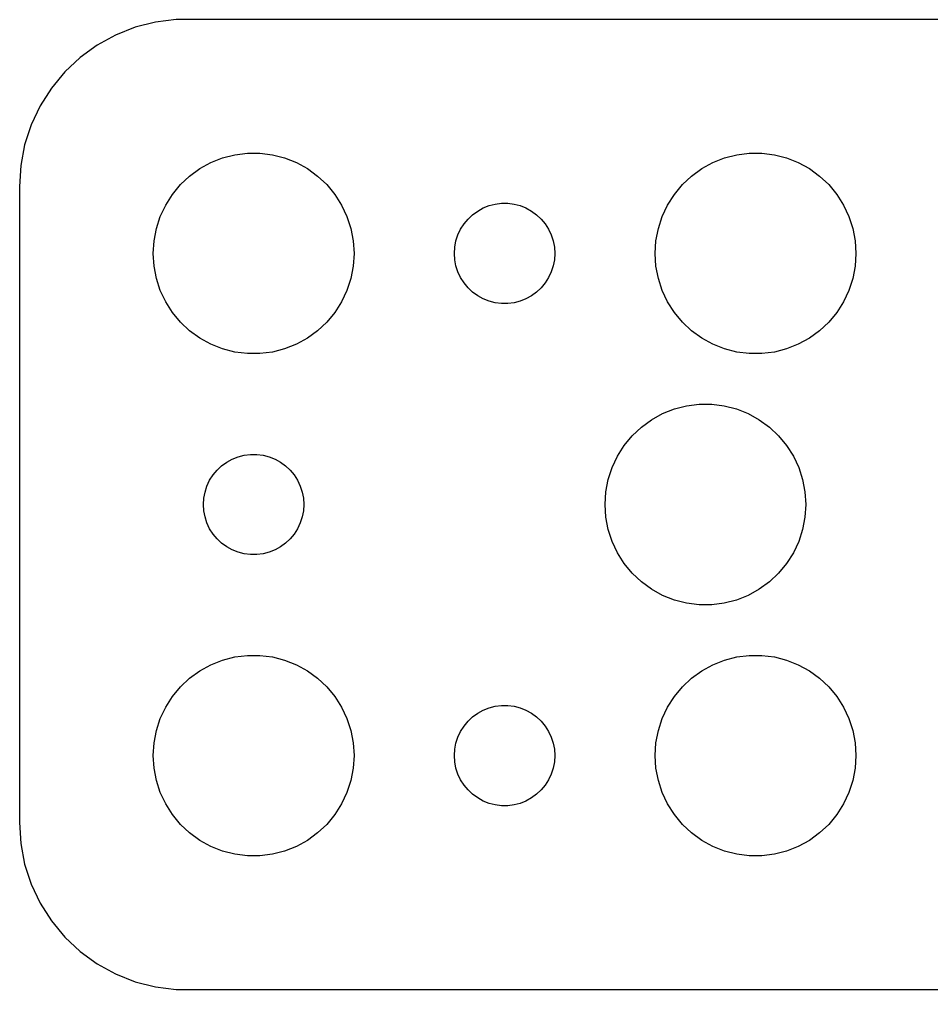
# Model space of a CAD drawing. Header units: metres. Extents: x -37 to 37, y -14.5 to 14.5.
# Drawn here: x -37 to -9.74, y -14.49 to 14.49 of the extents above; entities that cross this region are included whole.
import ezdxf

# ---------------------------------------------------------------- set-up
doc = ezdxf.new("R2010")
doc.units = ezdxf.units.M

msp = doc.modelspace()

# ---------------------------------------------------------------- linework, layer by layer
for p, q in [((-32.3139, 14.4901), (-32.9369, 14.4114)), ((32.3139, 14.4901), (-32.3139, 14.4901)), ((-33.5451, 14.2553), (-34.1289, 14.0241)), ((-32.9369, 14.4114), (-33.5451, 14.2553)), ((-34.1289, 14.0241), (-34.6791, 13.7216)), ((-34.6791, 13.7216), (-35.1871, 13.3526)), ((-35.1871, 13.3526), (-35.6448, 12.9227)), ((-35.6448, 12.9227), (-36.0451, 12.4389)), ((-36.0451, 12.4389), (-36.3815, 11.9088)), ((-36.3815, 11.9088), (-36.6489, 11.3406)), ((-36.6489, 11.3406), (-36.8429, 10.7434)), ((-36.8429, 10.7434), (-36.9606, 10.1267)), ((-30.927, 10.3532), (-30.5621, 10.4469)), ((-30.5621, 10.4469), (-30.1884, 10.4941)), ((-30.1884, 10.4941), (-29.8116, 10.4941)), ((-29.8116, 10.4941), (-29.4379, 10.4469)), ((-29.4379, 10.4469), (-29.0729, 10.3532)), ((-15.927, 10.3532), (-15.5621, 10.4469)), ((-15.5621, 10.4469), (-15.1884, 10.4941)), ((-15.1884, 10.4941), (-14.8116, 10.4941)), ((-14.8116, 10.4941), (-14.4379, 10.4469)), ((-14.4379, 10.4469), (-14.0729, 10.3532)), ((-31.6075, 10.033), (-31.2773, 10.2145)), ((-31.2773, 10.2145), (-30.927, 10.3532)), ((-29.0729, 10.3532), (-28.7227, 10.2145)), ((-28.7227, 10.2145), (-28.3925, 10.033)), ((-16.6075, 10.033), (-16.2773, 10.2145)), ((-16.2773, 10.2145), (-15.927, 10.3532)), ((-14.0729, 10.3532), (-13.7227, 10.2145)), ((-13.7227, 10.2145), (-13.3925, 10.033)), ((-36.9606, 10.1267), (-37, 9.5)), ((-31.9123, 9.81154), (-31.6075, 10.033)), ((-28.3925, 10.033), (-28.0877, 9.81154)), ((-16.9123, 9.81154), (-16.6075, 10.033)), ((-13.3925, 10.033), (-13.0877, 9.81154)), ((-32.1869, 9.55363), (-31.9123, 9.81154)), ((-28.0877, 9.81154), (-27.8131, 9.55363)), ((-17.1869, 9.55363), (-16.9123, 9.81154)), ((-13.0877, 9.81154), (-12.8131, 9.55363)), ((-37, 9.5), (-37, -9.5)), ((-32.427, 9.26335), (-32.1869, 9.55363)), ((-27.8131, 9.55363), (-27.5729, 9.26335)), ((-17.427, 9.26335), (-17.1869, 9.55363)), ((-12.8131, 9.55363), (-12.5729, 9.26335)), ((-32.6289, 8.94525), (-32.427, 9.26335)), ((-27.5729, 9.26335), (-27.3711, 8.94525)), ((-22.7811, 8.97342), (-22.5942, 8.99704)), ((-22.5942, 8.99704), (-22.4058, 8.99704)), ((-22.4058, 8.99704), (-22.2189, 8.97342)), ((-17.6289, 8.94525), (-17.427, 9.26335)), ((-12.5729, 9.26335), (-12.3711, 8.94525)), ((-32.7893, 8.60437), (-32.6289, 8.94525)), ((-27.3711, 8.94525), (-27.2107, 8.60437)), ((-23.4561, 8.65576), (-23.3037, 8.76648)), ((-23.3037, 8.76648), (-23.1387, 8.85724)), ((-23.1387, 8.85724), (-22.9635, 8.92657)), ((-22.9635, 8.92657), (-22.7811, 8.97342)), ((-22.2189, 8.97342), (-22.0365, 8.92657)), ((-22.0365, 8.92657), (-21.8613, 8.85724)), ((-21.8613, 8.85724), (-21.6963, 8.76648)), ((-21.6963, 8.76648), (-21.5439, 8.65576)), ((-17.7893, 8.60437), (-17.6289, 8.94525)), ((-12.3711, 8.94525), (-12.2107, 8.60437)), ((-32.9057, 8.24606), (-32.7893, 8.60437)), ((-27.2107, 8.60437), (-27.0942, 8.24606)), ((-23.7135, 8.38167), (-23.5934, 8.52681)), ((-23.5934, 8.52681), (-23.4561, 8.65576)), ((-21.5439, 8.65576), (-21.4065, 8.52681)), ((-21.4065, 8.52681), (-21.2865, 8.38167)), ((-17.9057, 8.24606), (-17.7893, 8.60437)), ((-12.2107, 8.60437), (-12.0942, 8.24606)), ((-32.9763, 7.87599), (-32.9057, 8.24606)), ((-27.0942, 8.24606), (-27.0237, 7.87599)), ((-23.8947, 8.05219), (-23.8145, 8.22263)), ((-23.8145, 8.22263), (-23.7135, 8.38167)), ((-21.2865, 8.38167), (-21.1855, 8.22263)), ((-21.1855, 8.22263), (-21.1053, 8.05219)), ((-17.9763, 7.87599), (-17.9057, 8.24606)), ((-12.0942, 8.24606), (-12.0237, 7.87599)), ((-33, 7.5), (-32.9763, 7.87599)), ((-27.0237, 7.87599), (-27, 7.5)), ((-23.9882, 7.68799), (-23.9529, 7.87303)), ((-23.9529, 7.87303), (-23.8947, 8.05219)), ((-21.1053, 8.05219), (-21.0471, 7.87303)), ((-21.0471, 7.87303), (-21.0118, 7.68799)), ((-18, 7.5), (-17.9763, 7.87599)), ((-12.0237, 7.87599), (-12, 7.5)), ((-24, 7.5), (-23.9882, 7.68799)), ((-21.0118, 7.68799), (-21, 7.5)), ((-32.9763, 7.12399), (-33, 7.5)), ((-27, 7.5), (-27.0237, 7.12399)), ((-23.9882, 7.312), (-24, 7.5)), ((-23.9529, 7.12695), (-23.9882, 7.312)), ((-21.0118, 7.312), (-21.0471, 7.12695)), ((-21, 7.5), (-21.0118, 7.312)), ((-17.9763, 7.12399), (-18, 7.5)), ((-12, 7.5), (-12.0237, 7.12399)), ((-32.9057, 6.75392), (-32.9763, 7.12399)), ((-27.0237, 7.12399), (-27.0942, 6.75392)), ((-23.8947, 6.9478), (-23.9529, 7.12695)), ((-21.0471, 7.12695), (-21.1053, 6.9478)), ((-17.9057, 6.75392), (-17.9763, 7.12399)), ((-12.0237, 7.12399), (-12.0942, 6.75392)), ((-32.7893, 6.39561), (-32.9057, 6.75392)), ((-27.0942, 6.75392), (-27.2107, 6.39561)), ((-23.8145, 6.77736), (-23.8947, 6.9478)), ((-23.7135, 6.61832), (-23.8145, 6.77736)), ((-21.1855, 6.77736), (-21.2865, 6.61832)), ((-21.1053, 6.9478), (-21.1855, 6.77736)), ((-17.7893, 6.39561), (-17.9057, 6.75392)), ((-12.0942, 6.75392), (-12.2107, 6.39561)), ((-32.6289, 6.05473), (-32.7893, 6.39561)), ((-27.2107, 6.39561), (-27.3711, 6.05473)), ((-23.5934, 6.47318), (-23.7135, 6.61832)), ((-23.4561, 6.34422), (-23.5934, 6.47318)), ((-21.4065, 6.47318), (-21.5439, 6.34422)), ((-21.2865, 6.61832), (-21.4065, 6.47318)), ((-17.6289, 6.05473), (-17.7893, 6.39561)), ((-12.2107, 6.39561), (-12.3711, 6.05473)), ((-23.3037, 6.23351), (-23.4561, 6.34422)), ((-23.1387, 6.14275), (-23.3037, 6.23351)), ((-22.9635, 6.07341), (-23.1387, 6.14275)), ((-21.8613, 6.14275), (-22.0365, 6.07341)), ((-21.6963, 6.23351), (-21.8613, 6.14275)), ((-21.5439, 6.34422), (-21.6963, 6.23351)), ((-32.427, 5.73663), (-32.6289, 6.05473)), ((-27.3711, 6.05473), (-27.5729, 5.73663)), ((-22.7811, 6.02657), (-22.9635, 6.07341)), ((-22.5942, 6.00294), (-22.7811, 6.02657)), ((-22.4058, 6.00294), (-22.5942, 6.00294)), ((-22.2189, 6.02657), (-22.4058, 6.00294)), ((-22.0365, 6.07341), (-22.2189, 6.02657)), ((-17.427, 5.73663), (-17.6289, 6.05473)), ((-12.3711, 6.05473), (-12.5729, 5.73663)), ((-32.1869, 5.44635), (-32.427, 5.73663)), ((-27.5729, 5.73663), (-27.8131, 5.44635)), ((-17.1869, 5.44635), (-17.427, 5.73663)), ((-12.5729, 5.73663), (-12.8131, 5.44635)), ((-31.9123, 5.18845), (-32.1869, 5.44635)), ((-27.8131, 5.44635), (-28.0877, 5.18845)), ((-16.9123, 5.18845), (-17.1869, 5.44635)), ((-12.8131, 5.44635), (-13.0877, 5.18845)), ((-31.6075, 4.96701), (-31.9123, 5.18845)), ((-31.2773, 4.78551), (-31.6075, 4.96701)), ((-28.3925, 4.96701), (-28.7227, 4.78551)), ((-28.0877, 5.18845), (-28.3925, 4.96701)), ((-16.6075, 4.96701), (-16.9123, 5.18845)), ((-16.2773, 4.78551), (-16.6075, 4.96701)), ((-13.3925, 4.96701), (-13.7227, 4.78551)), ((-13.0877, 5.18845), (-13.3925, 4.96701)), ((-30.927, 4.64682), (-31.2773, 4.78551)), ((-30.5621, 4.55313), (-30.927, 4.64682)), ((-29.0729, 4.64682), (-29.4379, 4.55313)), ((-28.7227, 4.78551), (-29.0729, 4.64682)), ((-15.927, 4.64682), (-16.2773, 4.78551)), ((-15.5621, 4.55313), (-15.927, 4.64682)), ((-14.0729, 4.64682), (-14.4379, 4.55313)), ((-13.7227, 4.78551), (-14.0729, 4.64682)), ((-30.1884, 4.50591), (-30.5621, 4.55313)), ((-29.8116, 4.50591), (-30.1884, 4.50591)), ((-29.4379, 4.55313), (-29.8116, 4.50591)), ((-15.1884, 4.50591), (-15.5621, 4.55313)), ((-14.8116, 4.50591), (-15.1884, 4.50591)), ((-14.4379, 4.55313), (-14.8116, 4.50591)), ((-17.427, 2.85316), (-17.0621, 2.94685)), ((-17.0621, 2.94685), (-16.6884, 2.99408)), ((-16.6884, 2.99408), (-16.3116, 2.99408)), ((-16.3116, 2.99408), (-15.9379, 2.94685)), ((-15.9379, 2.94685), (-15.5729, 2.85316)), ((-18.1075, 2.53297), (-17.7773, 2.71448)), ((-17.7773, 2.71448), (-17.427, 2.85316)), ((-15.5729, 2.85316), (-15.2227, 2.71448)), ((-15.2227, 2.71448), (-14.8925, 2.53297)), ((-18.4123, 2.31154), (-18.1075, 2.53297)), ((-14.8925, 2.53297), (-14.5877, 2.31154)), ((-18.927, 1.76335), (-18.6869, 2.05363)), ((-18.6869, 2.05363), (-18.4123, 2.31154)), ((-14.5877, 2.31154), (-14.3131, 2.05363)), ((-14.3131, 2.05363), (-14.0729, 1.76335)), ((-19.1289, 1.44525), (-18.927, 1.76335)), ((-14.0729, 1.76335), (-13.8711, 1.44525)), ((-30.4635, 1.42657), (-30.2811, 1.47342)), ((-30.2811, 1.47342), (-30.0942, 1.49704)), ((-30.0942, 1.49704), (-29.9058, 1.49704)), ((-29.9058, 1.49704), (-29.7189, 1.47342)), ((-29.7189, 1.47342), (-29.5365, 1.42657)), ((-30.9561, 1.15576), (-30.8037, 1.26648)), ((-30.8037, 1.26648), (-30.6387, 1.35724)), ((-30.6387, 1.35724), (-30.4635, 1.42657)), ((-29.5365, 1.42657), (-29.3613, 1.35724)), ((-29.3613, 1.35724), (-29.1963, 1.26648)), ((-29.1963, 1.26648), (-29.0439, 1.15576)), ((-19.2893, 1.10437), (-19.1289, 1.44525)), ((-13.8711, 1.44525), (-13.7107, 1.10437)), ((-31.3145, 0.722626), (-31.2135, 0.881668)), ((-31.2135, 0.881668), (-31.0934, 1.02681)), ((-31.0934, 1.02681), (-30.9561, 1.15576)), ((-29.0439, 1.15576), (-28.9065, 1.02681)), ((-28.9065, 1.02681), (-28.7865, 0.881668)), ((-28.7865, 0.881668), (-28.6855, 0.722626)), ((-19.4057, 0.746063), (-19.2893, 1.10437)), ((-13.7107, 1.10437), (-13.5942, 0.746063)), ((-31.3947, 0.552185), (-31.3145, 0.722626)), ((-28.6855, 0.722626), (-28.6053, 0.552185)), ((-19.4763, 0.375992), (-19.4057, 0.746063)), ((-13.5942, 0.746063), (-13.5237, 0.375992)), ((-31.4882, 0.187988), (-31.4529, 0.373032)), ((-31.4529, 0.373032), (-31.3947, 0.552185)), ((-28.6053, 0.552185), (-28.5471, 0.373032)), ((-28.5471, 0.373032), (-28.5118, 0.187988)), ((-19.5, 0), (-19.4763, 0.375992)), ((-13.5237, 0.375992), (-13.5, 0)), ((-31.5, 0), (-31.4882, 0.187988)), ((-31.4882, -0.187988), (-31.5, 0)), ((-28.5118, 0.187988), (-28.5, 0)), ((-28.5, 0), (-28.5118, -0.187988)), ((-19.4763, -0.375992), (-19.5, 0)), ((-13.5, 0), (-13.5237, -0.375992)), ((-31.4529, -0.373032), (-31.4882, -0.187988)), ((-28.5118, -0.187988), (-28.5471, -0.373032)), ((-31.3947, -0.552185), (-31.4529, -0.373032)), ((-31.3145, -0.722626), (-31.3947, -0.552185)), ((-28.6053, -0.552185), (-28.6855, -0.722626)), ((-28.5471, -0.373032), (-28.6053, -0.552185)), ((-19.4057, -0.746063), (-19.4763, -0.375992)), ((-13.5237, -0.375992), (-13.5942, -0.746063)), ((-31.2135, -0.881668), (-31.3145, -0.722626)), ((-28.6855, -0.722626), (-28.7865, -0.881668)), ((-19.2893, -1.10437), (-19.4057, -0.746063)), ((-13.5942, -0.746063), (-13.7107, -1.10437)), ((-31.0934, -1.02681), (-31.2135, -0.881668)), ((-30.9561, -1.15576), (-31.0934, -1.02681)), ((-30.8037, -1.26648), (-30.9561, -1.15576)), ((-29.0439, -1.15576), (-29.1963, -1.26648)), ((-28.9065, -1.02681), (-29.0439, -1.15576)), ((-28.7865, -0.881668), (-28.9065, -1.02681)), ((-19.1289, -1.44525), (-19.2893, -1.10437)), ((-13.7107, -1.10437), (-13.8711, -1.44525)), ((-30.6387, -1.35724), (-30.8037, -1.26648)), ((-30.4635, -1.42657), (-30.6387, -1.35724)), ((-30.2811, -1.47342), (-30.4635, -1.42657)), ((-29.5365, -1.42657), (-29.7189, -1.47342)), ((-29.3613, -1.35724), (-29.5365, -1.42657)), ((-29.1963, -1.26648), (-29.3613, -1.35724)), ((-18.927, -1.76335), (-19.1289, -1.44525)), ((-13.8711, -1.44525), (-14.0729, -1.76335)), ((-30.0942, -1.49704), (-30.2811, -1.47342)), ((-29.9058, -1.49704), (-30.0942, -1.49704)), ((-29.7189, -1.47342), (-29.9058, -1.49704)), ((-18.6869, -2.05363), (-18.927, -1.76335)), ((-14.0729, -1.76335), (-14.3131, -2.05363)), ((-18.4123, -2.31154), (-18.6869, -2.05363)), ((-18.1075, -2.53297), (-18.4123, -2.31154)), ((-14.5877, -2.31154), (-14.8925, -2.53297)), ((-14.3131, -2.05363), (-14.5877, -2.31154)), ((-17.7773, -2.71448), (-18.1075, -2.53297)), ((-14.8925, -2.53297), (-15.2227, -2.71448)), ((-17.427, -2.85316), (-17.7773, -2.71448)), ((-17.0621, -2.94685), (-17.427, -2.85316)), ((-15.5729, -2.85316), (-15.9379, -2.94685)), ((-15.2227, -2.71448), (-15.5729, -2.85316)), ((-16.6884, -2.99408), (-17.0621, -2.94685)), ((-16.3116, -2.99408), (-16.6884, -2.99408)), ((-15.9379, -2.94685), (-16.3116, -2.99408)), ((-30.927, -4.64682), (-30.5621, -4.55313)), ((-30.5621, -4.55313), (-30.1884, -4.50591)), ((-30.1884, -4.50591), (-29.8116, -4.50591)), ((-29.8116, -4.50591), (-29.4379, -4.55313)), ((-29.4379, -4.55313), (-29.0729, -4.64682)), ((-15.927, -4.64682), (-15.5621, -4.55313)), ((-15.5621, -4.55313), (-15.1884, -4.50591)), ((-15.1884, -4.50591), (-14.8116, -4.50591)), ((-14.8116, -4.50591), (-14.4379, -4.55313)), ((-14.4379, -4.55313), (-14.0729, -4.64682)), ((-31.6075, -4.96701), (-31.2773, -4.78551)), ((-31.2773, -4.78551), (-30.927, -4.64682)), ((-29.0729, -4.64682), (-28.7227, -4.78551)), ((-28.7227, -4.78551), (-28.3925, -4.96701)), ((-16.6075, -4.96701), (-16.2773, -4.78551)), ((-16.2773, -4.78551), (-15.927, -4.64682)), ((-14.0729, -4.64682), (-13.7227, -4.78551)), ((-13.7227, -4.78551), (-13.3925, -4.96701)), ((-32.1869, -5.44635), (-31.9123, -5.18845)), ((-31.9123, -5.18845), (-31.6075, -4.96701)), ((-28.3925, -4.96701), (-28.0877, -5.18845)), ((-28.0877, -5.18845), (-27.8131, -5.44635)), ((-17.1869, -5.44635), (-16.9123, -5.18845)), ((-16.9123, -5.18845), (-16.6075, -4.96701)), ((-13.3925, -4.96701), (-13.0877, -5.18845)), ((-13.0877, -5.18845), (-12.8131, -5.44635)), ((-32.427, -5.73663), (-32.1869, -5.44635)), ((-27.8131, -5.44635), (-27.5729, -5.73663)), ((-17.427, -5.73663), (-17.1869, -5.44635)), ((-12.8131, -5.44635), (-12.5729, -5.73663)), ((-32.6289, -6.05473), (-32.427, -5.73663)), ((-27.5729, -5.73663), (-27.3711, -6.05473)), ((-17.6289, -6.05473), (-17.427, -5.73663)), ((-12.5729, -5.73663), (-12.3711, -6.05473)), ((-32.7893, -6.39561), (-32.6289, -6.05473)), ((-27.3711, -6.05473), (-27.2107, -6.39561)), ((-23.1387, -6.14275), (-22.9635, -6.07341)), ((-22.9635, -6.07341), (-22.7811, -6.02657)), ((-22.7811, -6.02657), (-22.5942, -6.00294)), ((-22.5942, -6.00294), (-22.4058, -6.00294)), ((-22.4058, -6.00294), (-22.2189, -6.02657)), ((-22.2189, -6.02657), (-22.0365, -6.07341)), ((-22.0365, -6.07341), (-21.8613, -6.14275)), ((-17.7893, -6.39561), (-17.6289, -6.05473)), ((-12.3711, -6.05473), (-12.2107, -6.39561)), ((-23.5934, -6.47318), (-23.4561, -6.34422)), ((-23.4561, -6.34422), (-23.3037, -6.23351)), ((-23.3037, -6.23351), (-23.1387, -6.14275)), ((-21.8613, -6.14275), (-21.6963, -6.23351)), ((-21.6963, -6.23351), (-21.5439, -6.34422)), ((-21.5439, -6.34422), (-21.4065, -6.47318)), ((-32.9057, -6.75392), (-32.7893, -6.39561)), ((-27.2107, -6.39561), (-27.0942, -6.75392)), ((-23.8145, -6.77736), (-23.7135, -6.61832)), ((-23.7135, -6.61832), (-23.5934, -6.47318)), ((-21.4065, -6.47318), (-21.2865, -6.61832)), ((-21.2865, -6.61832), (-21.1855, -6.77736)), ((-17.9057, -6.75392), (-17.7893, -6.39561)), ((-12.2107, -6.39561), (-12.0942, -6.75392)), ((-32.9763, -7.12399), (-32.9057, -6.75392)), ((-27.0942, -6.75392), (-27.0237, -7.12399)), ((-23.9529, -7.12695), (-23.8947, -6.9478)), ((-23.8947, -6.9478), (-23.8145, -6.77736)), ((-21.1855, -6.77736), (-21.1053, -6.9478)), ((-21.1053, -6.9478), (-21.0471, -7.12695)), ((-17.9763, -7.12399), (-17.9057, -6.75392)), ((-12.0942, -6.75392), (-12.0237, -7.12399)), ((-33, -7.5), (-32.9763, -7.12399)), ((-27.0237, -7.12399), (-27, -7.5)), ((-23.9882, -7.312), (-23.9529, -7.12695)), ((-21.0471, -7.12695), (-21.0118, -7.312)), ((-18, -7.5), (-17.9763, -7.12399)), ((-12.0237, -7.12399), (-12, -7.5)), ((-32.9763, -7.87599), (-33, -7.5)), ((-27, -7.5), (-27.0237, -7.87599)), ((-24, -7.5), (-23.9882, -7.312)), ((-23.9882, -7.68799), (-24, -7.5)), ((-21.0118, -7.312), (-21, -7.5)), ((-21, -7.5), (-21.0118, -7.68799)), ((-17.9763, -7.87599), (-18, -7.5)), ((-12, -7.5), (-12.0237, -7.87599)), ((-23.9529, -7.87303), (-23.9882, -7.68799)), ((-21.0118, -7.68799), (-21.0471, -7.87303)), ((-32.9057, -8.24606), (-32.9763, -7.87599)), ((-27.0237, -7.87599), (-27.0942, -8.24606)), ((-23.8947, -8.05219), (-23.9529, -7.87303)), ((-23.8145, -8.22263), (-23.8947, -8.05219)), ((-21.1053, -8.05219), (-21.1855, -8.22263)), ((-21.0471, -7.87303), (-21.1053, -8.05219)), ((-17.9057, -8.24606), (-17.9763, -7.87599)), ((-12.0237, -7.87599), (-12.0942, -8.24606)), ((-32.7893, -8.60437), (-32.9057, -8.24606)), ((-27.0942, -8.24606), (-27.2107, -8.60437)), ((-23.7135, -8.38167), (-23.8145, -8.22263)), ((-23.5934, -8.52681), (-23.7135, -8.38167)), ((-21.2865, -8.38167), (-21.4065, -8.52681)), ((-21.1855, -8.22263), (-21.2865, -8.38167)), ((-17.7893, -8.60437), (-17.9057, -8.24606)), ((-12.0942, -8.24606), (-12.2107, -8.60437)), ((-32.6289, -8.94525), (-32.7893, -8.60437)), ((-27.2107, -8.60437), (-27.3711, -8.94525)), ((-23.4561, -8.65576), (-23.5934, -8.52681)), ((-23.3037, -8.76648), (-23.4561, -8.65576)), ((-21.5439, -8.65576), (-21.6963, -8.76648)), ((-21.4065, -8.52681), (-21.5439, -8.65576)), ((-17.6289, -8.94525), (-17.7893, -8.60437)), ((-12.2107, -8.60437), (-12.3711, -8.94525)), ((-32.427, -9.26335), (-32.6289, -8.94525)), ((-27.3711, -8.94525), (-27.5729, -9.26335)), ((-23.1387, -8.85724), (-23.3037, -8.76648)), ((-22.9635, -8.92657), (-23.1387, -8.85724)), ((-22.7811, -8.97342), (-22.9635, -8.92657)), ((-22.5942, -8.99704), (-22.7811, -8.97342)), ((-22.2189, -8.97342), (-22.4058, -8.99704)), ((-22.0365, -8.92657), (-22.2189, -8.97342)), ((-21.8613, -8.85724), (-22.0365, -8.92657)), ((-21.6963, -8.76648), (-21.8613, -8.85724)), ((-17.427, -9.26335), (-17.6289, -8.94525)), ((-12.3711, -8.94525), (-12.5729, -9.26335)), ((-32.1869, -9.55363), (-32.427, -9.26335)), ((-27.5729, -9.26335), (-27.8131, -9.55363)), ((-22.4058, -8.99704), (-22.5942, -8.99704)), ((-17.1869, -9.55363), (-17.427, -9.26335)), ((-12.5729, -9.26335), (-12.8131, -9.55363)), ((-37, -9.5), (-36.9606, -10.1267)), ((-31.9123, -9.81154), (-32.1869, -9.55363)), ((-27.8131, -9.55363), (-28.0877, -9.81154)), ((-16.9123, -9.81154), (-17.1869, -9.55363)), ((-12.8131, -9.55363), (-13.0877, -9.81154)), ((-31.6075, -10.033), (-31.9123, -9.81154)), ((-28.0877, -9.81154), (-28.3925, -10.033)), ((-16.6075, -10.033), (-16.9123, -9.81154)), ((-13.0877, -9.81154), (-13.3925, -10.033)), ((-36.9606, -10.1267), (-36.8429, -10.7434)), ((-31.2773, -10.2145), (-31.6075, -10.033)), ((-28.3925, -10.033), (-28.7227, -10.2145)), ((-16.2773, -10.2145), (-16.6075, -10.033)), ((-13.3925, -10.033), (-13.7227, -10.2145)), ((-30.927, -10.3532), (-31.2773, -10.2145)), ((-30.5621, -10.4469), (-30.927, -10.3532)), ((-29.0729, -10.3532), (-29.4379, -10.4469)), ((-28.7227, -10.2145), (-29.0729, -10.3532)), ((-15.927, -10.3532), (-16.2773, -10.2145)), ((-15.5621, -10.4469), (-15.927, -10.3532)), ((-14.0729, -10.3532), (-14.4379, -10.4469)), ((-13.7227, -10.2145), (-14.0729, -10.3532)), ((-30.1884, -10.4941), (-30.5621, -10.4469)), ((-29.8116, -10.4941), (-30.1884, -10.4941)), ((-29.4379, -10.4469), (-29.8116, -10.4941)), ((-15.1884, -10.4941), (-15.5621, -10.4469)), ((-14.8116, -10.4941), (-15.1884, -10.4941)), ((-14.4379, -10.4469), (-14.8116, -10.4941)), ((-36.8429, -10.7434), (-36.6489, -11.3406)), ((-36.6489, -11.3406), (-36.3815, -11.9088)), ((-36.3815, -11.9088), (-36.0451, -12.4389)), ((-36.0451, -12.4389), (-35.6448, -12.9227)), ((-35.6448, -12.9227), (-35.1871, -13.3526)), ((-35.1871, -13.3526), (-34.6791, -13.7216)), ((-34.6791, -13.7216), (-34.1289, -14.0241)), ((-34.1289, -14.0241), (-33.5451, -14.2553)), ((-33.5451, -14.2553), (-32.9369, -14.4114)), ((-32.9369, -14.4114), (-32.3139, -14.4901)), ((-32.3139, -14.4901), (32.3139, -14.4901))]:
    msp.add_line(p, q)

doc.saveas('drawing.dxf')
